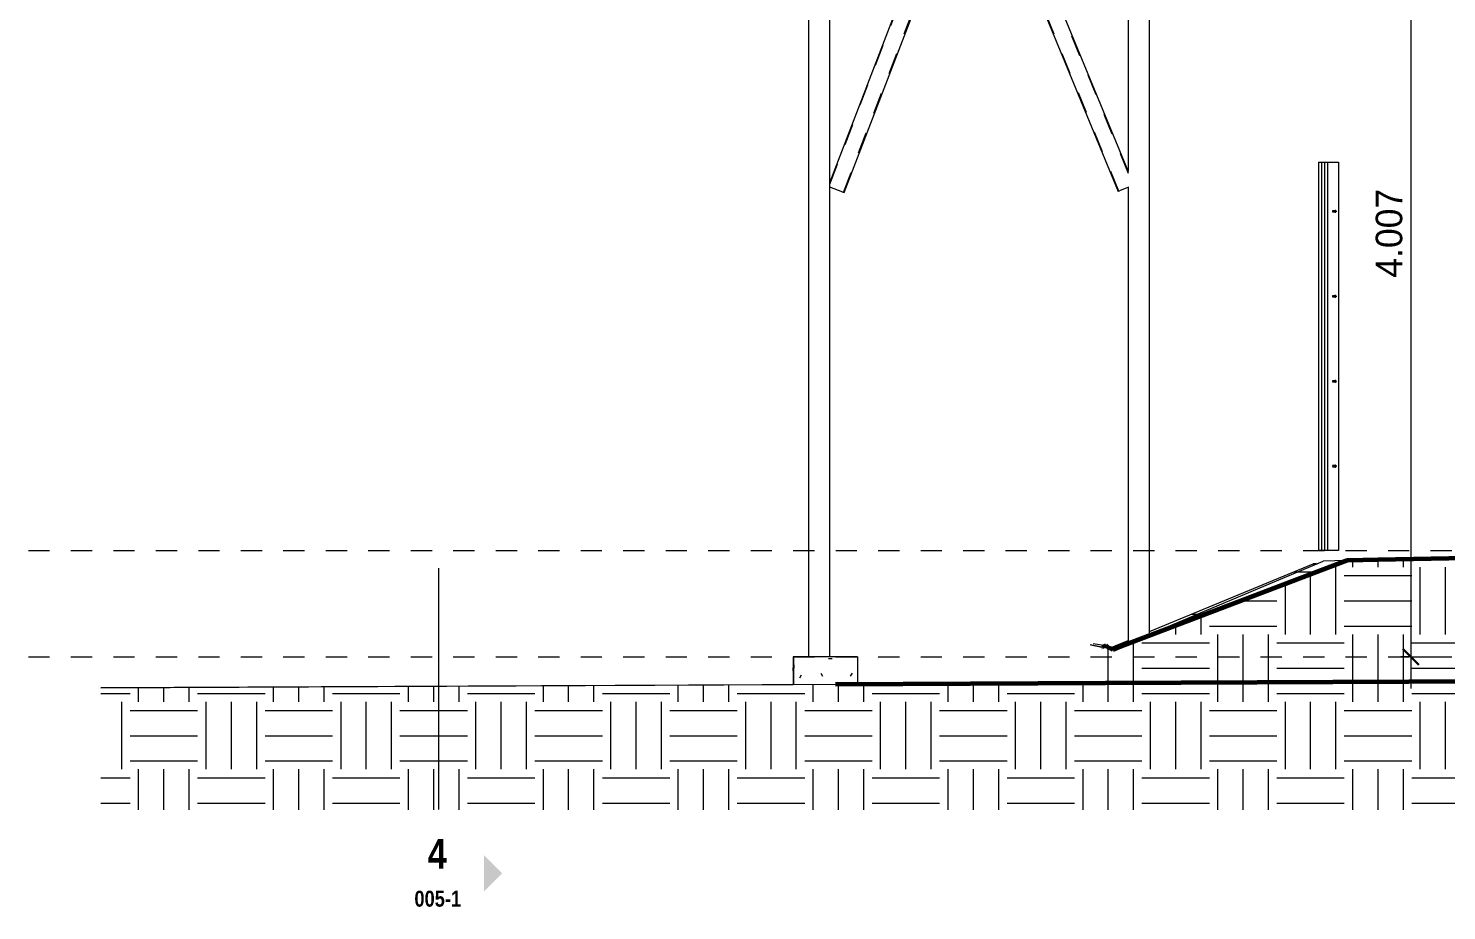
# Model space of a CAD drawing. Header units: metres. Extents: x 0.7 to 94.6, y -58.8 to 13.6.
# Drawn here: x 14.38 to 21.05, y -1.2 to 2.96 of the extents above; entities that cross this region are included whole.
import ezdxf

# ---------------------------------------------------------------- set-up
doc = ezdxf.new("R2010")
doc.units = ezdxf.units.M
doc.linetypes.add('Center 1_4_', pattern=[0.013494, 0.00635, -0.002381, 0.002381, -0.002381])
doc.linetypes.add('Hidden', pattern=[0.007144, 0.004763, -0.002381])
for name, color, linetype, lineweight in [('A-ANNO-DIMS', 7, 'Continuous', 9), ('A-ANNO-DIMS-50', 7, 'Continuous', 9), ('A-FLOR-LEVL', 7, 'Continuous', 9), ('A-GLAZ-CURT', 7, 'Continuous', 18), ('A-GLAZ-CWMG', 7, 'Continuous', 18), ('C-TOPO', 7, 'Continuous', 18), ('C-TOPO-MINR', 7, 'Continuous', 18), ('G-ANNO-SYMB', 7, 'Continuous', 9), ('S-BEAM', 7, 'Continuous', 18), ('S-COLS', 7, 'Continuous', 18)]:
    doc.layers.add(name, color=color, linetype=linetype, lineweight=lineweight)
doc.styles.add('Century Gothic', font='GOTHIC.TTF', dxfattribs={"height": 0.125})
doc.styles.add('Saira Condensed_B', font='', dxfattribs={"height": 0.075})
doc.styles.add('Saira Condensed_B_1', font='', dxfattribs={"height": 0.14})
doc.styles.get('Saira Condensed_B').set_extended_font_data('Saira Condensed', bold=True)
doc.styles.get('Saira Condensed_B_1').set_extended_font_data('Saira Condensed', bold=True)
doc.dimstyles.new('C_G_2_5mm', dxfattribs={"dimscale": 0.3048, "dimtxt": 0.130521, "dimasz": 0.246063, "dimexe": 0.492126, "dimexo": 0.328084, "dimgap": 0.016404, "dimtad": 1, "dimdec": 3, "dimrnd": 0.001, "dimzin": 0, "dimdsep": 46, "dimtxsty": 'Century Gothic', "dimblk1": 'OBLIQUE', "dimblk2": 'OBLIQUE', "dimsah": 1, "dimcen": 0.09, "dimdle": 0.492126, "dimazin": 2, "dimtfac": 1, "dimtdec": 4, "dimtix": 1, "dimtmove": 0, "dimatfit": 3, "dimfxl": 1, "dimtvp": 1, "dimtolj": 1, "dimtzin": 0, "dimarcsym": 2})
pattern_1 = [(0, (-6.733, 1.414), (0.3175, 0.3175), [0.3175, -0.3175]), (0, (-6.733, 1.533), (0.3175, 0.3175), [0.3175, -0.3175]), (0, (-6.733, 1.652), (0.3175, 0.3175), [0.3175, -0.3175]), (90, (-6.693, 1.692), (-0.3175, 0.3175), [0.3175, -0.3175]), (90, (-6.574, 1.692), (-0.3175, 0.3175), [0.3175, -0.3175]), (90, (-6.455, 1.692), (-0.3175, 0.3175), [0.3175, -0.3175])]

# ---------------------------------------------------------------- blocks, each defined once
blk = doc.blocks.new('YADRAN_LASQUEMAS_ARQ_MO_000_SITIO_rvt-2-Section 4')
at = {"layer": 'C-TOPO'}
h = blk.add_hatch(dxfattribs=at)
h.set_pattern_fill('FP_11', color=256, style=0, pattern_type=2)
h.set_pattern_definition(pattern_1)
h.paths.add_polyline_path([(-4.8978, -0.7202), (-3.2531, -0.7202), (-3.2531, 0.4779), (-3.7402, 0.4765), (-4.8978, 0.4534), (-4.8978, 0.2384)])
h = blk.add_hatch(dxfattribs=at)
h.set_pattern_fill('FP_11', color=256, style=0, pattern_type=2)
h.set_pattern_definition(pattern_1)
h.paths.add_polyline_path([(-5.7307, -0.7202), (-4.8978, -0.7202), (-4.8978, 0.4534), (-4.9021, 0.4533), (-6.0045, 0.033), (-6.03, 0.0457), (-6.0376, 0.0531), (-6.0541, 0.045), (-6.0567, 0.0457), (-6.057, 0.0469), (-6.0568, -0.7202), (-5.999, -0.7202)])
h = blk.add_hatch(dxfattribs=at)
h.set_pattern_fill('FP_11', color=256, style=0, pattern_type=2)
h.set_pattern_definition(pattern_1)
h.paths.add_polyline_path([(-7.0491, -0.7202), (-6.0392, -0.7202), (-6.0392, -0.1241), (-10.7678, -0.146), (-10.7678, -0.7202), (-7.3105, -0.7202)])
h = blk.add_hatch(dxfattribs=at)
h.set_pattern_fill('FP_11', color=256, style=0, pattern_type=2)
h.set_pattern_definition(pattern_1)
h.paths.add_polyline_path([(-5.1318, -0.7202), (-3.2531, -0.7202), (-3.2531, -0.1113), (-6.0392, -0.1241), (-6.0392, -0.7202)])
at = {"layer": 'C-TOPO', "lineweight": 100}
for p, q in [((-3.7402, 0.4765), (-4.7579, 0.4561)), ((-4.9021, 0.4533), (-5.9823, 0.0418)), ((-4.8978, 0.4534), (-4.9021, 0.4533)), ((-4.7579, 0.4561), (-4.8978, 0.4534)), ((-6.0567, 0.0457), (-6.057, 0.0469)), ((-6.0541, 0.045), (-6.0567, 0.0457)), ((-6.0376, 0.0531), (-6.0541, 0.045)), ((-6.03, 0.0457), (-6.0376, 0.0531)), ((-6.0154, 0.0382), (-6.03, 0.0457)), ((-6.0045, 0.033), (-6.0154, 0.0382)), ((-5.9823, 0.0418), (-6.0045, 0.033)), ((-6.0392, -0.1241), (-7.3105, -0.13)), ((-3.2531, -0.1113), (-6.0392, -0.1241))]:
    blk.add_line(p, q, dxfattribs=at)
at = {"layer": 'C-TOPO'}
for p, q in [((-3.7402, 0.4765), (-4.7579, 0.4561)), ((-6.0011, 0.0343), (-5.014, 0.4497)), ((-4.9021, 0.4533), (-5.9823, 0.0418)), ((-5.8313, 0.119), (-5.062, 0.4378)), ((-5.062, 0.4378), (-5.0408, 0.4385)), ((-5.0475, 0.4382), (-5.062, 0.4378)), ((-5.062, 0.4378), (-5.0419, 0.438)), ((-4.9045, 0.4524), (-5.014, 0.4497)), ((-4.9021, 0.4533), (-4.8978, 0.4534)), ((-4.7579, 0.4561), (-4.8978, 0.4534)), ((-6.0202, 0.0407), (-5.9323, 0.0771)), ((-6.019, 0.0401), (-5.9323, 0.0726)), ((-6.112, 0.0583), (-6.057, 0.0469)), ((-6.1086, 0.0556), (-6.057, 0.0456)), ((-6.0964, 0.0616), (-6.0376, 0.0531)), ((-6.0567, 0.0457), (-6.057, 0.0469)), ((-6.0541, 0.045), (-6.0567, 0.0457)), ((-6.0552, 0.0452), (-6.0541, 0.045)), ((-6.0541, 0.045), (-6.0376, 0.0531)), ((-6.03, 0.0457), (-6.0376, 0.0531)), ((-6.0154, 0.0382), (-6.03, 0.0457)), ((-6.0045, 0.033), (-6.0154, 0.0382)), ((-5.999, 0.035), (-6.0048, 0.0328)), ((-6.0045, 0.033), (-5.9823, 0.0418)), ((-7.3105, -0.13), (-10.7678, -0.146)), ((-10.7678, -0.1459), (-7.5096, -0.1309)), ((-7.3105, -0.13), (-6.0392, -0.1241)), ((-7.2057, -0.1295), (-6.0582, -0.1242)), ((-6.0582, -0.1242), (-6.057, -0.1241)), ((-6.0582, -0.1242), (-6.057, -0.1242)), ((-6.0582, -0.1242), (-6.057, -0.1242)), ((-3.2531, -0.1113), (-6.0392, -0.1241))]:
    blk.add_line(p, q, dxfattribs=at)
at = {"layer": 'C-TOPO-MINR'}
for p, q in [((-5.1532, 0.4), (-5.1321, 0.4)), ((-5.1321, 0.4), (-5.0421, 0.4)), ((-5.6358, 0.2), (-5.6074, 0.2)), ((-5.6074, 0.2), (-5.5669, 0.2))]:
    blk.add_line(p, q, dxfattribs=at)
blk = doc.blocks.new('M_Empty Panel - M_Empty Panel-2126832-Section 4')
at = {"layer": 'A-GLAZ-CURT'}
blk.add_line((-4.957, 0.4998), (-4.9681, 0.4998), dxfattribs=at)
blk = doc.blocks.new('M_Empty Panel - M_Empty Panel-2128570-Section 4')
at = {"layer": 'A-GLAZ-CURT'}
blk.add_line((-4.957, 2.0998), (-4.9681, 2.0998), dxfattribs=at)
blk = doc.blocks.new('Circular Mullion - 5mm-2127248-Section 4')
at = {"layer": 'A-GLAZ-CWMG'}
for p, q in [((-4.9688, 0.8998), (-4.9703, 0.8998)), ((-4.9703, 0.8948), (-4.9688, 0.8948))]:
    blk.add_line(p, q, dxfattribs=at)
blk = doc.blocks.new('Circular Mullion - 5mm-V11-Section 4')
at = {"layer": 'A-GLAZ-CWMG'}
for p, q in [((-4.957, 0.8998), (-4.9681, 0.8998)), ((-4.957, 0.8998), (-4.9681, 0.8998)), ((-4.9681, 0.8948), (-4.957, 0.8948)), ((-4.9681, 0.8948), (-4.957, 0.8948))]:
    blk.add_line(p, q, dxfattribs=at)
at = {"layer": 'A-GLAZ-CWMG', "lineweight": 35, "flags": 128}
for points in [[(-4.957, 0.8998), (-4.9576, 0.8997), (-4.9582, 0.8995), (-4.9587, 0.8992), (-4.9591, 0.8987), (-4.9593, 0.8982), (-4.9595, 0.8976), (-4.9595, 0.897), (-4.9593, 0.8964), (-4.9591, 0.8959), (-4.9587, 0.8954), (-4.9582, 0.8951), (-4.9576, 0.8949), (-4.957, 0.8948)], [(-4.957, 0.8948), (-4.9564, 0.8949), (-4.9558, 0.8951), (-4.9553, 0.8954), (-4.9549, 0.8959), (-4.9547, 0.8964), (-4.9545, 0.897), (-4.9545, 0.8976), (-4.9547, 0.8982), (-4.9549, 0.8987), (-4.9553, 0.8992), (-4.9558, 0.8995), (-4.9564, 0.8997), (-4.957, 0.8998)]]:
    blk.add_lwpolyline(points, dxfattribs=at)
at = {"layer": 'A-GLAZ-CWMG'}
for start_param, end_param in [(0, 3.141593), (6.025835, 6.283185), (3.141593, 3.398943)]:
    blk.add_ellipse((-4.9681, 0.8973), major_axis=(0, 0.0025), ratio=0.9999, start_param=start_param, end_param=end_param, dxfattribs=at)
blk = doc.blocks.new('Circular Mullion - 5mm-V12-Section 4')
at = {"layer": 'A-GLAZ-CWMG'}
for p, q in [((-4.957, 2.0998), (-4.9681, 2.0998)), ((-4.957, 2.0998), (-4.9681, 2.0998)), ((-4.9681, 2.0948), (-4.957, 2.0948)), ((-4.9681, 2.0948), (-4.957, 2.0948))]:
    blk.add_line(p, q, dxfattribs=at)
at = {"layer": 'A-GLAZ-CWMG', "lineweight": 35, "flags": 128}
for points in [[(-4.957, 2.0998), (-4.9576, 2.0997), (-4.9582, 2.0995), (-4.9587, 2.0992), (-4.9591, 2.0987), (-4.9593, 2.0982), (-4.9595, 2.0976), (-4.9595, 2.097), (-4.9593, 2.0964), (-4.9591, 2.0959), (-4.9587, 2.0954), (-4.9582, 2.0951), (-4.9576, 2.0949), (-4.957, 2.0948)], [(-4.957, 2.0948), (-4.9564, 2.0949), (-4.9558, 2.0951), (-4.9553, 2.0954), (-4.9549, 2.0959), (-4.9547, 2.0964), (-4.9545, 2.097), (-4.9545, 2.0976), (-4.9547, 2.0982), (-4.9549, 2.0987), (-4.9553, 2.0992), (-4.9558, 2.0995), (-4.9564, 2.0997), (-4.957, 2.0998)]]:
    blk.add_lwpolyline(points, dxfattribs=at)
at = {"layer": 'A-GLAZ-CWMG'}
for start_param, end_param in [(0, 2.337901), (2.356194, 3.141593), (6.025835, 6.283185), (3.141593, 3.398943)]:
    blk.add_ellipse((-4.9681, 2.0973), major_axis=(0, 0.0025), ratio=0.9999, start_param=start_param, end_param=end_param, dxfattribs=at)
blk = doc.blocks.new('Rectangular Mullion - 50 x 50 mm-2128568-Section 4')
at = {"layer": 'A-GLAZ-CWMG'}
for p, q in [((-5.0361, 0.8973), (-5.0361, 0.4998)), ((-5.0354, 0.4998), (-5.0354, 0.8973)), ((-5.0354, 0.4998), (-5.0361, 0.4998)), ((-5.022, 0.4998), (-5.0354, 0.4998))]:
    blk.add_line(p, q, dxfattribs=at)
blk = doc.blocks.new('Rectangular Mullion - 50 x 50 mm-V13-Section 4')
at = {"layer": 'A-GLAZ-CWMG'}
for p, q in [((-4.9938, 0.8973), (-4.9938, 0.4998)), ((-4.9931, 0.4998), (-4.9931, 0.8973)), ((-4.9431, 0.8973), (-4.9431, 0.4998)), ((-4.9931, 0.4998), (-4.9938, 0.4998)), ((-4.9431, 0.4998), (-4.9931, 0.4998))]:
    blk.add_line(p, q, dxfattribs=at)
blk = doc.blocks.new('Rectangular Mullion - 50 x 50 mm-2127250-Section 4')
at = {"layer": 'A-GLAZ-CWMG'}
for p, q in [((-5.0361, 1.2973), (-5.0361, 0.8973)), ((-5.0354, 0.8973), (-5.0354, 1.2973))]:
    blk.add_line(p, q, dxfattribs=at)
blk = doc.blocks.new('Rectangular Mullion - 50 x 50 mm-V14-Section 4')
at = {"layer": 'A-GLAZ-CWMG'}
for p, q in [((-4.9938, 1.2973), (-4.9938, 0.8973)), ((-4.9931, 0.8973), (-4.9931, 1.2973)), ((-4.9431, 1.2973), (-4.9431, 0.8973))]:
    blk.add_line(p, q, dxfattribs=at)
blk = doc.blocks.new('Rectangular Mullion - 50 x 50 mm-2128569-Section 4')
at = {"layer": 'A-GLAZ-CWMG'}
for p, q in [((-5.0361, 2.3289), (-5.0354, 2.3289)), ((-5.0361, 2.3289), (-5.0361, 2.0973)), ((-5.0354, 2.3289), (-5.022, 2.3289)), ((-5.0354, 2.0973), (-5.0354, 2.3289))]:
    blk.add_line(p, q, dxfattribs=at)
blk = doc.blocks.new('Rectangular Mullion - 50 x 50 mm-V15-Section 4')
at = {"layer": 'A-GLAZ-CWMG'}
for p, q in [((-4.9938, 2.3289), (-4.9931, 2.3289)), ((-4.9938, 2.3289), (-4.9938, 2.0973)), ((-4.9931, 2.3289), (-4.9431, 2.3289)), ((-4.9931, 2.0973), (-4.9931, 2.3289)), ((-4.9431, 2.3289), (-4.9431, 2.0973))]:
    blk.add_line(p, q, dxfattribs=at)
blk = doc.blocks.new('FCA_N_Columna de acero - 100 x 100 mm-2381346-Section 4')
at = {"layer": 'S-COLS'}
for p, q in [((-7.4369, 6.2303), (-7.4369, 5.3186)), ((-7.4359, 6.2303), (-7.4369, 6.2303)), ((-7.4359, 6.2303), (-7.4237, 6.2303)), ((-7.3477, 6.2303), (-7.4237, 6.2303)), ((-7.3477, 6.2303), (-7.3361, 6.2303)), ((-7.3359, 0), (-7.3359, 6.2303)), ((-7.4369, 5.1941), (-7.4369, 0))]:
    blk.add_line(p, q, dxfattribs=at)
blk = doc.blocks.new('FCA_N_Columna de acero - 100 x 100 mm-2383056-Section 4')
at = {"layer": 'S-COLS'}
for p, q in [((-5.9313, 5.9524), (-5.9191, 5.9524)), ((-5.8431, 5.9524), (-5.9191, 5.9524)), ((-5.8431, 5.9524), (-5.8316, 5.9524)), ((-5.8313, 0.1058), (-5.8313, 5.9524)), ((-5.9323, 5.8862), (-5.9323, 4.907)), ((-5.9323, 4.867), (-5.9323, 4.457)), ((-5.9323, 4.427), (-5.9323, 2.2869)), ((-5.9323, 2.2103), (-5.9323, 0.0633))]:
    blk.add_line(p, q, dxfattribs=at)
blk = doc.blocks.new('M_Concrete-Rectangular-Column - 300 x 300mm-2382129-Section 4')
at = {"layer": 'S-COLS'}
h = blk.add_hatch(dxfattribs=at)
h.set_pattern_fill('FP_12', color=256, style=0, pattern_type=2)
h.set_pattern_definition([(0, (-7.491, 1.414), (0.0054, 0.1016), [0.00022, -0.00383, 0.00022, -0.00383, -0.02161]), (0, (-7.491, 1.414), (0.0054, 0.1016), [-0.0081, 0.00022, -0.00788, 0.00022, -0.00383, -0.00945]), (0, (-7.491, 1.414), (0.0054, 0.1016), [-0.02026, 0.00022, -0.00248, 0.00022, -0.00653]), (90.44, (-7.489, 1.465), (-0.0038727508, 0.3011491396), [0.01452, -0.24945, 0.01452, -1.657]), (90.44, (-7.489, 1.465), (-0.0038727508, 0.3011491396), [-0.27849, -0.24945, 0.01452, -0.51343, -0.87991]), (90.44, (-7.489, 1.465), (-0.0038727508, 0.3011491396), [-1.056, 0.01452, -0.24945, 0.01452, -0.60142]), (90.44, (-7.489, 1.465), (-0.0038727508, 0.3011491396), [-1.334, -0.16146, 0.01452, -0.42544]), (269.56, (-7.488, 1.668), (-0.0015329136, -0.402750104), [0.01452, -0.24945, 0.01452, -1.657]), (269.56, (-7.488, 1.668), (-0.0015329136, -0.402750104), [-0.27849, -0.24945, 0.01452, -0.51343, -0.87991]), (269.56, (-7.488, 1.668), (-0.0015329136, -0.402750104), [-1.056, 0.01452, -0.24945, 0.01452, -0.60142]), (269.56, (-7.488, 1.668), (-0.0015329136, -0.402750104), [-1.334, -0.16146, 0.01452, -0.42544])])
h.paths.add_polyline_path([(-7.5096, -0.1309), (-7.5057, -0.1307), (-7.5057, 0), (-7.5096, 0), (-7.5096, -0.1308)])
h = blk.add_hatch(dxfattribs=at)
h.set_pattern_fill('FP_13', color=256, style=0, pattern_type=2)
h.set_pattern_definition([(0, (-6.747, 1.414), (0.40636, 0.1016), [0.01676, -0.28801, 0.01676, -0.28801, -1.625]), (0, (-6.747, 1.414), (0.40636, 0.1016), [-0.60955, 0.01676, -0.59278, 0.01676, -0.28801, -0.71114]), (0, (-6.747, 1.414), (0.40636, 0.1016), [-1.524, 0.01676, -0.18642, 0.01676, -0.49119]), (119.998, (-6.595, 1.465), (-0.291159, 0.3011506), [0.01676, -0.28803, 0.01676, -1.914]), (119.998, (-6.595, 1.465), (-0.291159, 0.3011506), [-0.32156, -0.28803, 0.01676, -0.59282, -1.016]), (119.998, (-6.595, 1.465), (-0.291159, 0.3011506), [-1.219, 0.01676, -0.28803, 0.01676, -0.69442]), (119.998, (-6.595, 1.465), (-0.291159, 0.3011506), [-1.541, -0.18643, 0.01676, -0.49123]), (240.002, (-6.544, 1.668), (-0.1152064, -0.4027517), [0.01676, -0.28803, 0.01676, -1.914]), (240.002, (-6.544, 1.668), (-0.1152064, -0.4027517), [-0.32156, -0.28803, 0.01676, -0.59282, -1.016]), (240.002, (-6.544, 1.668), (-0.1152064, -0.4027517), [-1.219, 0.01676, -0.28803, 0.01676, -0.69442]), (240.002, (-6.544, 1.668), (-0.1152064, -0.4027517), [-1.541, -0.18643, 0.01676, -0.49123])])
h.paths.add_polyline_path([(-7.5057, -0.1309), (-7.2057, -0.1295), (-7.2057, 0), (-7.5057, 0), (-7.5057, -0.13)])
for p, q in [((-7.5096, 0), (-7.5096, -0.1309)), ((-7.5057, 0), (-7.5096, 0)), ((-7.5057, -0.1309), (-7.5057, 0)), ((-7.2057, 0), (-7.5057, 0)), ((-7.2057, 0), (-7.2057, -0.1295))]:
    blk.add_line(p, q, dxfattribs=at)
blk = doc.blocks.new('M_HSS Square - 80 x 80 mm-2390024-Section 4')
at = {"layer": 'S-BEAM', "linetype": 'Hidden'}
for p, q in [((-7.3365, 2.2256), (-6.7295, 3.807)), ((-7.2727, 2.1864), (-6.6585, 3.7864))]:
    blk.add_line(p, q, dxfattribs=at)
at = {"layer": 'S-BEAM'}
for p, q in [((-6.7329, 3.807), (-7.3365, 2.2345)), ((-6.7119, 3.807), (-6.6615, 3.7876)), ((-7.2698, 2.1852), (-6.6555, 3.7853)), ((-6.6555, 3.7853), (-6.6615, 3.7876)), ((-7.2757, 2.1875), (-7.3365, 2.2109)), ((-7.2757, 2.1875), (-7.2698, 2.1852))]:
    blk.add_line(p, q, dxfattribs=at)
blk = doc.blocks.new('M_HSS Square - 80 x 80 mm-2390025-Section 4')
at = {"layer": 'S-BEAM'}
for p, q in [((-6.6306, 3.7723), (-5.9794, 2.1909)), ((-6.6306, 3.7723), (-6.6306, 3.7723)), ((-6.6247, 3.7747), (-6.5625, 3.8003)), ((-5.9309, 2.2835), (-6.5566, 3.8028)), ((-5.9311, 2.2108), (-5.9734, 2.1934)), ((-5.9793, 2.1909), (-5.9794, 2.1909))]:
    blk.add_line(p, q, dxfattribs=at)
at = {"layer": 'S-BEAM', "linetype": 'Hidden'}
for p, q in [((-5.9764, 2.1922), (-6.6276, 3.7735)), ((-5.931, 2.2753), (-6.5595, 3.8015))]:
    blk.add_line(p, q, dxfattribs=at)
at = {"layer": 'S-BEAM'}
for centre, start_param, end_param in [((-6.6247, 3.7747), 3.14236, 4.713156), ((-6.5625, 3.8003), 4.713156, 6.283185), ((-5.9734, 2.1934), 3.14236, 4.713156)]:
    blk.add_ellipse(centre, major_axis=(0.00588, 0.00242), ratio=0.000316, start_param=start_param, end_param=end_param, dxfattribs=at)
blk = doc.blocks.new('Section - Símbolo_Detalle_Plano-1146154-Section 4')
at = {"layer": 'G-ANNO-SYMB', "true_color": 0x808080}
blk.add_hatch(color=8, dxfattribs=at).paths.add_polyline_path([(-8.9642, -0.9342), (-8.9642, -1.1046), (-8.879, -1.0194)])
blk = doc.blocks.new('DIMBLOCK8-Section 4')
at = {"layer": 'A-ANNO-DIMS-50'}
for p, q in [((20.8852, 4.007), (19.642, 4.007)), ((20.8852, 4.007), (20.8852, -0.15)), ((20.8852, 4.007), (21.0352, 4.007)), ((20.8852, 0), (20.8382, 0)), ((20.8852, 0), (21.0352, 0))]:
    blk.add_line(p, q, dxfattribs=at)
at = {"layer": 'A-ANNO-DIMS-50', "lineweight": 35}
for p, q in [((20.8852, 4.007), (20.8477, 4.0445)), ((20.8852, 4.007), (20.9227, 3.9695)), ((20.8852, 0), (20.8477, 0.0375)), ((20.8852, 0), (20.9227, -0.0375))]:
    blk.add_line(p, q, dxfattribs=at)
at = {"layer": 'A-ANNO-DIMS-50', "color": 0, "insert": (20.72, 1.7849), "char_height": 0.125, "width": 0.52457, "attachment_point": 1, "rotation": 90, "line_spacing_factor": 0.984502, "style": 'Century Gothic'}
blk.add_mtext('4.007', dxfattribs=at)
blk = doc.blocks.new('_Oblique')
at = {"color": 0, "linetype": 'ByBlock', "lineweight": -2}
blk.add_line((-0.5, -0.5), (0.5, 0.5), dxfattribs=at)

msp = doc.modelspace()

# ---------------------------------------------------------------- linework, layer by layer
at = {"layer": 'A-FLOR-LEVL', "color": 253, "linetype": 'Center 1_4_', "true_color": 0xaaaaaa}
for p, q in [((14.3782, 0.4998), (24.0874, 0.4998)), ((14.3782, 0), (24.0874, 0))]:
    msp.add_line(p, q, dxfattribs=at)
at = {"layer": 'G-ANNO-SYMB', "lineweight": 18}
msp.add_line((16.3082, 0.4171), (16.3082, -0.7194), dxfattribs=at)

# ---------------------------------------------------------------- block references
at = {"lineweight": 5}
msp.add_blockref('YADRAN_LASQUEMAS_ARQ_MO_000_SITIO_rvt-2-Section 4', (25.4872, 0), dxfattribs=at)
at = {"layer": 'A-GLAZ-CURT'}
for name, p in [('M_Empty Panel - M_Empty Panel-2128570-Section 4', (25.4872, 0)), ('M_Empty Panel - M_Empty Panel-2126832-Section 4', (25.4872, 1.2)), ('M_Empty Panel - M_Empty Panel-2126832-Section 4', (25.4872, 0.8)), ('M_Empty Panel - M_Empty Panel-2126832-Section 4', (25.4872, 0.4)), ('M_Empty Panel - M_Empty Panel-2126832-Section 4', (25.4872, 0))]:
    msp.add_blockref(name, p, dxfattribs=at)
at = {"layer": 'A-GLAZ-CWMG'}
for name, p in [('Rectangular Mullion - 50 x 50 mm-2128569-Section 4', (25.4872, 0)), ('Rectangular Mullion - 50 x 50 mm-2128569-Section 4', (25.5013, 0)), ('Rectangular Mullion - 50 x 50 mm-2128569-Section 4', (25.5154, 0)), ('Rectangular Mullion - 50 x 50 mm-V15-Section 4', (25.4872, 0)), ('Rectangular Mullion - 50 x 50 mm-2127250-Section 4', (25.4872, 0.8)), ('Rectangular Mullion - 50 x 50 mm-2127250-Section 4', (25.5013, 0.8)), ('Rectangular Mullion - 50 x 50 mm-2127250-Section 4', (25.5154, 0.8)), ('Rectangular Mullion - 50 x 50 mm-V14-Section 4', (25.4872, 0.8)), ('Circular Mullion - 5mm-V12-Section 4', (25.4872, 0)), ('Circular Mullion - 5mm-2127248-Section 4', (25.4872, 1.2)), ('Rectangular Mullion - 50 x 50 mm-2127250-Section 4', (25.4872, 0.4)), ('Rectangular Mullion - 50 x 50 mm-2127250-Section 4', (25.5013, 0.4)), ('Rectangular Mullion - 50 x 50 mm-2127250-Section 4', (25.5154, 0.4)), ('Rectangular Mullion - 50 x 50 mm-V14-Section 4', (25.4872, 0.4)), ('Circular Mullion - 5mm-V11-Section 4', (25.4872, 0.8)), ('Circular Mullion - 5mm-2127248-Section 4', (25.4872, 0.8)), ('Rectangular Mullion - 50 x 50 mm-2127250-Section 4', (25.4872, 0)), ('Rectangular Mullion - 50 x 50 mm-2127250-Section 4', (25.5013, 0)), ('Rectangular Mullion - 50 x 50 mm-2127250-Section 4', (25.5154, 0)), ('Rectangular Mullion - 50 x 50 mm-V14-Section 4', (25.4872, 0)), ('Circular Mullion - 5mm-V11-Section 4', (25.4872, 0.4)), ('Circular Mullion - 5mm-2127248-Section 4', (25.4872, 0.4)), ('Rectangular Mullion - 50 x 50 mm-2128568-Section 4', (25.4872, 0)), ('Rectangular Mullion - 50 x 50 mm-2128568-Section 4', (25.5013, 0)), ('Rectangular Mullion - 50 x 50 mm-2128568-Section 4', (25.5154, 0)), ('Rectangular Mullion - 50 x 50 mm-V13-Section 4', (25.4872, 0)), ('Circular Mullion - 5mm-V11-Section 4', (25.4872, 0)), ('Circular Mullion - 5mm-2127248-Section 4', (25.4872, 0))]:
    msp.add_blockref(name, p, dxfattribs=at)
at = {"layer": 'G-ANNO-SYMB', "color": 8, "lineweight": 18, "true_color": 0x808080}
msp.add_blockref('Section - Símbolo_Detalle_Plano-1146154-Section 4', (25.4872, 0), dxfattribs=at)
at = {"layer": 'S-BEAM'}
for name in ['M_HSS Square - 80 x 80 mm-2390024-Section 4', 'M_HSS Square - 80 x 80 mm-2390025-Section 4']:
    msp.add_blockref(name, (25.4872, 0), dxfattribs=at)
at = {"layer": 'S-COLS'}
for name in ['FCA_N_Columna de acero - 100 x 100 mm-2381346-Section 4', 'FCA_N_Columna de acero - 100 x 100 mm-2383056-Section 4', 'M_Concrete-Rectangular-Column - 300 x 300mm-2382129-Section 4']:
    msp.add_blockref(name, (25.4872, 0), dxfattribs=at)

# ---------------------------------------------------------------- texts
at = {"layer": 'G-ANNO-SYMB', "insert": (16.258, -0.8577), "char_height": 0.14, "width": 0.120253, "attachment_point": 1, "style": 'Saira Condensed_B_1'}
msp.add_mtext('\\fSaira Condensed|b1|i0|c0|p2|;4', dxfattribs=at)
at = {"layer": 'G-ANNO-SYMB', "color": 8, "true_color": 0x808080, "insert": (16.1953, -1.1019), "char_height": 0.075, "width": 0.272574, "attachment_point": 1, "style": 'Saira Condensed_B', "bg_fill": 3, "box_fill_scale": 1.25, "bg_fill_color": 256, "bg_fill_true_color": 13158600, "bg_fill_transparency": 0}
msp.add_mtext('005-1', dxfattribs=at)

# ---------------------------------------------------------------- dimensions: what is measured, and where the dimension line sits
at = {"layer": 'A-ANNO-DIMS'}
dim = msp.add_linear_dim(base=(20.8852, 0), p1=(19.542, 4.007), p2=(20.9382, 0), angle=90, dimstyle='C_G_2_5mm', override={"dimpost": '<>', "dimfxl": 4.243251}, dxfattribs=at)
dim.commit()
dim.dimension.update_dxf_attribs({"geometry": 'DIMBLOCK8-Section 4', "text_midpoint": (20.8146, 2.0035)})

doc.saveas('drawing.dxf')
